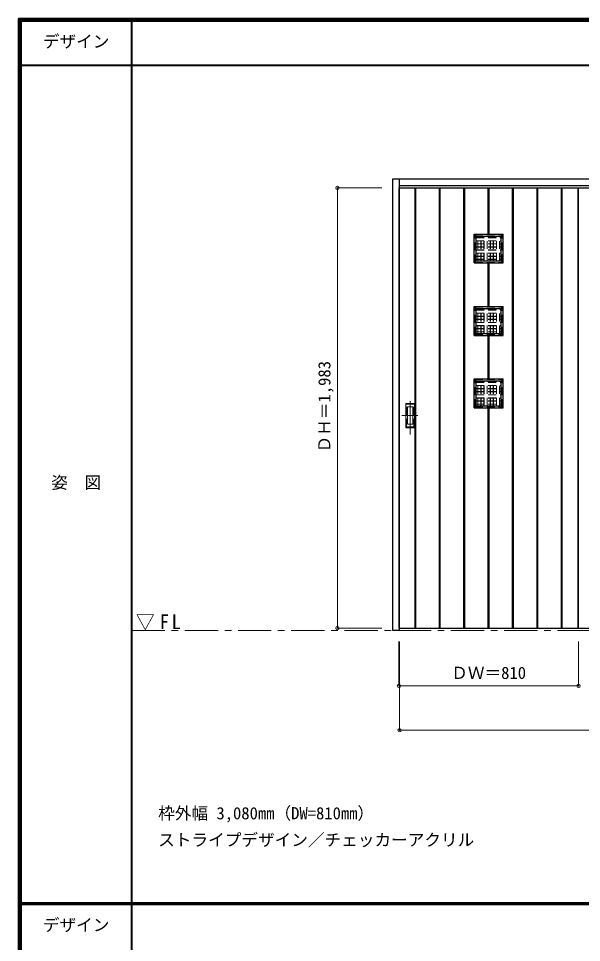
# Model space of a CAD drawing. Units: millimetres, scale not verified. Extents: x -6000 to 5700, y -4307 to 4260.
# Drawn here: x -6000 to -3461, y 12 to 4175 of the extents above; entities that cross this region are included whole.
import ezdxf
from ezdxf.enums import TextEntityAlignment as Align

# ---------------------------------------------------------------- set-up
doc = ezdxf.new("R2010")
doc.units = ezdxf.units.MM
doc.header["$LTSCALE"] = 30
doc.header["$PDMODE"] = 32
doc.header["$PDSIZE"] = 15
doc.linetypes.add('CHAIN1', pattern=[8, 5, -1, 1, -1])
doc.linetypes.add('DASHED1', pattern=[1.8, 1.2, -0.6])
for name, color, linetype, lineweight in [('0-1_通り芯', 7, 'CHAIN1', 18), ('0-2_扉', 3, 'Continuous', 25), ('0-4_枠', 3, 'Continuous', 25), ('0-6_引手', 7, 'Continuous', 18), ('0-B_寸法', 4, 'Continuous', 9), ('0-C_ハッチ', 4, 'DASHED1', 9), ('F-1_枠', 6, 'Continuous', 40)]:
    doc.layers.add(name, color=color, linetype=linetype, lineweight=lineweight)
doc.layers.add('0-A_文字', color=7, linetype='Continuous')
doc.layers.add('F-A_文字', color=7, linetype='Continuous')
doc.styles.add('ＭＳ ゴシック', font='')
doc.styles.get('ＭＳ ゴシック').set_extended_font_data('MS Gothic')

msp = doc.modelspace()

# ---------------------------------------------------------------- linework, layer by layer
at = {"layer": '0-1_通り芯'}
msp.add_line((-5490, 1418), (5690, 1418), dxfattribs=at)
at = {"layer": '0-2_扉', "color": 4, "linetype": 'DASHED1', "lineweight": 9}
for p, q in [((-4285, 3411.5), (-4282, 3411.5)), ((-4285, 1428.5), (-4285, 3411.5)), ((-3553, 3411.5), (-3553, 1428.5)), ((-4282, 1428.5), (-4285, 1428.5))]:
    msp.add_line(p, q, dxfattribs=at)
at = {"layer": '0-2_扉'}
for p, q in [((-4283, 1428.5), (-4283, 3411.5)), ((-4212, 1428.5), (-4212, 3411.5)), ((-4208, 1428.5), (-4208, 3411.5)), ((-4102, 1428.5), (-4102, 3411.5)), ((-4098, 1428.5), (-4098, 3411.5)), ((-3992, 1428.5), (-3992, 3411.5)), ((-3988, 1428.5), (-3988, 3411.5)), ((-3882, 3203.5), (-3882, 3411.5)), ((-3878, 3203.5), (-3878, 3411.5)), ((-3772, 1428.5), (-3772, 3411.5)), ((-3768, 1428.5), (-3768, 3411.5)), ((-3662, 1428.5), (-3662, 3411.5)), ((-3658, 1428.5), (-3658, 3411.5)), ((-3552, 1428.5), (-3552, 3411.5)), ((-3548, 1428.5), (-3548, 3411.5)), ((-3477, 1428.5), (-3477, 3411.5)), ((-3475, 1428.5), (-3475, 3411.5)), ((-3945, 3203.5), (-3815, 3203.5)), ((-3945, 3073.5), (-3945, 3203.5)), ((-3936, 3194.5), (-3945, 3203.5)), ((-3936, 3194.5), (-3824, 3194.5)), ((-3936, 3082.5), (-3936, 3194.5)), ((-3815, 3203.5), (-3824, 3194.5)), ((-3824, 3082.5), (-3824, 3194.5)), ((-3815, 3073.5), (-3815, 3203.5)), ((-3936, 3082.5), (-3945, 3073.5)), ((-3945, 3073.5), (-3815, 3073.5)), ((-3882, 2877.5), (-3882, 3073.5)), ((-3878, 2877.5), (-3878, 3073.5)), ((-3945, 2877.5), (-3815, 2877.5)), ((-3945, 2747.5), (-3945, 2877.5)), ((-3936, 2868.5), (-3945, 2877.5)), ((-3815, 2877.5), (-3824, 2868.5)), ((-3815, 2747.5), (-3815, 2877.5)), ((-3936, 2868.5), (-3824, 2868.5)), ((-3936, 2756.5), (-3936, 2868.5)), ((-3824, 2756.5), (-3824, 2868.5)), ((-3936, 2756.5), (-3945, 2747.5)), ((-3945, 2747.5), (-3815, 2747.5)), ((-3882, 2551.5), (-3882, 2747.5)), ((-3878, 2551.5), (-3878, 2747.5)), ((-3945, 2551.5), (-3815, 2551.5)), ((-3945, 2421.5), (-3945, 2551.5)), ((-3936, 2542.5), (-3945, 2551.5)), ((-3936, 2542.5), (-3824, 2542.5)), ((-3936, 2430.5), (-3936, 2542.5)), ((-3815, 2551.5), (-3824, 2542.5)), ((-3824, 2430.5), (-3824, 2542.5)), ((-3815, 2421.5), (-3815, 2551.5)), ((-3936, 2430.5), (-3945, 2421.5)), ((-3945, 2421.5), (-3815, 2421.5)), ((-3882, 1428.5), (-3882, 2421.5)), ((-3878, 1428.5), (-3878, 2421.5)), ((-4282, 1428.5), (-2011, 1428.5))]:
    msp.add_line(p, q, dxfattribs=at)
at = {"layer": '0-2_扉', "color": 7, "lineweight": 18}
for p, q in [((-4210, 1428.5), (-4210, 3411.5)), ((-4100, 1428.5), (-4100, 3411.5)), ((-3990, 1428.5), (-3990, 3411.5)), ((-3880, 3203.5), (-3880, 3411.5)), ((-3770, 1428.5), (-3770, 3411.5)), ((-3660, 1428.5), (-3660, 3411.5)), ((-3550, 1428.5), (-3550, 3411.5)), ((-3880, 2877.5), (-3880, 3073.5)), ((-3880, 2551.5), (-3880, 2747.5)), ((-3880, 1428.5), (-3880, 2421.5))]:
    msp.add_line(p, q, dxfattribs=at)
at = {"layer": '0-2_扉', "linetype": 'DASHED1'}
for p, q in [((-3943, 3201.5), (-3817, 3201.5)), ((-3943, 3075.5), (-3943, 3201.5)), ((-3943, 2875.5), (-3817, 2875.5)), ((-3943, 2749.5), (-3943, 2875.5)), ((-3943, 2549.5), (-3817, 2549.5)), ((-3943, 2423.5), (-3943, 2549.5))]:
    msp.add_line(p, q, dxfattribs=at)
at = {"layer": '0-2_扉'}
for points in [[(-4282, 3411.5), (-2011, 3411.5), (-2011, 1428.5)], [(-3936, 3082.5), (-3824, 3082.5), (-3815, 3073.5)], [(-3936, 2756.5), (-3824, 2756.5), (-3815, 2747.5)], [(-3936, 2430.5), (-3824, 2430.5), (-3815, 2421.5)]]:
    msp.add_lwpolyline(points, dxfattribs=at)
at = {"layer": '0-2_扉', "linetype": 'DASHED1'}
for points in [[(-3943, 3075.5), (-3817, 3075.5), (-3817, 3201.5)], [(-3943, 2749.5), (-3817, 2749.5), (-3817, 2875.5)], [(-3943, 2423.5), (-3817, 2423.5), (-3817, 2549.5)]]:
    msp.add_lwpolyline(points, dxfattribs=at)
at = {"layer": '0-4_枠'}
for p, q in [((-4282, 1418), (-4282, 3453)), ((-4282, 3423), (-1262, 3423))]:
    msp.add_line(p, q, dxfattribs=at)
for points in [[(-4282, 1418), (-4312, 1418), (-4312, 3453)], [(-4312, 3453), (-1232, 3453), (-1232, 1418)]]:
    msp.add_lwpolyline(points, dxfattribs=at)
at = {"layer": '0-6_引手', "linetype": 'CHAIN1'}
for p, q in [((-4234, 2300.8), (-4234, 2471.6)), ((-4272.1, 2386), (-4199.6, 2386))]:
    msp.add_line(p, q, dxfattribs=at)
at = {"layer": '0-6_引手'}
for p, q in [((-4253, 2441), (-4215, 2441)), ((-4253, 2331), (-4253, 2441)), ((-4246.5, 2425), (-4221.5, 2425)), ((-4246.5, 2347), (-4246.5, 2425)), ((-4221.5, 2347), (-4221.5, 2425)), ((-4215, 2331), (-4215, 2441)), ((-4246.5, 2347), (-4221.5, 2347)), ((-4253, 2331), (-4215, 2331))]:
    msp.add_line(p, q, dxfattribs=at)
at = {"layer": '0-6_引手', "linetype": 'DASHED1'}
for p, q in [((-4218, 2335), (-4218, 2437)), ((-4250, 2335), (-4218, 2335))]:
    msp.add_line(p, q, dxfattribs=at)
msp.add_lwpolyline([(-4250, 2335), (-4250, 2437), (-4218, 2437)], dxfattribs=at)
at = {"layer": '0-B_寸法'}
for p, q in [((-4562, 3411.5), (-4562, 1428.5)), ((-4562, 3411.5), (-4362, 3411.5)), ((-4562, 1428.5), (-4362, 1428.5)), ((-4285, 1168), (-4285, 1368)), ((-4282, 968), (-4282, 1368)), ((-3475, 1168), (-3475, 1368)), ((-4285, 1168), (-3475, 1168)), ((-4282, 968), (-2072, 968))]:
    msp.add_line(p, q, dxfattribs=at)
at = {"layer": '0-B_寸法', "color": 7}
for p in [(-4562, 3411.5), (-4562, 1428.5), (-4285, 1168), (-3475, 1168), (-4282, 968)]:
    msp.add_point(p, dxfattribs=at)
at = {"layer": '0-C_ハッチ'}
for p, q in [((-3936, 3188), (-3824, 3188)), ((-3936, 3187), (-3824, 3187)), ((-3936, 3174), (-3824, 3174)), ((-3936, 3173), (-3824, 3173)), ((-3929.5, 3082.5), (-3929.5, 3194.5)), ((-3928.5, 3082.5), (-3928.5, 3194.5)), ((-3915.5, 3082.5), (-3915.5, 3194.5)), ((-3914.5, 3082.5), (-3914.5, 3194.5)), ((-3901.5, 3082.5), (-3901.5, 3194.5)), ((-3900.5, 3082.5), (-3900.5, 3194.5)), ((-3887.5, 3082.5), (-3887.5, 3194.5)), ((-3886.5, 3082.5), (-3886.5, 3194.5)), ((-3873.5, 3082.5), (-3873.5, 3194.5)), ((-3872.5, 3082.5), (-3872.5, 3194.5)), ((-3859.5, 3082.5), (-3859.5, 3194.5)), ((-3858.5, 3082.5), (-3858.5, 3194.5)), ((-3845.5, 3082.5), (-3845.5, 3194.5)), ((-3844.5, 3082.5), (-3844.5, 3194.5)), ((-3831.5, 3082.5), (-3831.5, 3194.5)), ((-3830.5, 3082.5), (-3830.5, 3194.5)), ((-3936, 3160), (-3824, 3160)), ((-3936, 3159), (-3824, 3159)), ((-3936, 3146), (-3824, 3146)), ((-3936, 3145), (-3824, 3145)), ((-3936, 3132), (-3824, 3132)), ((-3936, 3131), (-3824, 3131)), ((-3936, 3118), (-3824, 3118)), ((-3936, 3117), (-3824, 3117)), ((-3936, 3104), (-3824, 3104)), ((-3936, 3103), (-3824, 3103)), ((-3936, 3090), (-3824, 3090)), ((-3936, 3089), (-3824, 3089)), ((-3936, 2862), (-3824, 2862)), ((-3936, 2861), (-3824, 2861)), ((-3936, 2848), (-3824, 2848)), ((-3936, 2847), (-3824, 2847)), ((-3936, 2834), (-3824, 2834)), ((-3936, 2833), (-3824, 2833)), ((-3929.5, 2756.5), (-3929.5, 2868.5)), ((-3928.5, 2756.5), (-3928.5, 2868.5)), ((-3915.5, 2756.5), (-3915.5, 2868.5)), ((-3914.5, 2756.5), (-3914.5, 2868.5)), ((-3901.5, 2756.5), (-3901.5, 2868.5)), ((-3900.5, 2756.5), (-3900.5, 2868.5)), ((-3887.5, 2756.5), (-3887.5, 2868.5)), ((-3886.5, 2756.5), (-3886.5, 2868.5)), ((-3873.5, 2756.5), (-3873.5, 2868.5)), ((-3872.5, 2756.5), (-3872.5, 2868.5)), ((-3859.5, 2756.5), (-3859.5, 2868.5)), ((-3858.5, 2756.5), (-3858.5, 2868.5)), ((-3845.5, 2756.5), (-3845.5, 2868.5)), ((-3844.5, 2756.5), (-3844.5, 2868.5)), ((-3831.5, 2756.5), (-3831.5, 2868.5)), ((-3830.5, 2756.5), (-3830.5, 2868.5)), ((-3936, 2820), (-3824, 2820)), ((-3936, 2819), (-3824, 2819)), ((-3936, 2806), (-3824, 2806)), ((-3936, 2805), (-3824, 2805)), ((-3936, 2792), (-3824, 2792)), ((-3936, 2791), (-3824, 2791)), ((-3936, 2778), (-3824, 2778)), ((-3936, 2777), (-3824, 2777)), ((-3936, 2764), (-3824, 2764)), ((-3936, 2763), (-3824, 2763)), ((-3929.5, 2430.5), (-3929.5, 2542.5)), ((-3928.5, 2430.5), (-3928.5, 2542.5)), ((-3915.5, 2430.5), (-3915.5, 2542.5)), ((-3914.5, 2430.5), (-3914.5, 2542.5)), ((-3901.5, 2430.5), (-3901.5, 2542.5)), ((-3900.5, 2430.5), (-3900.5, 2542.5)), ((-3887.5, 2430.5), (-3887.5, 2542.5)), ((-3886.5, 2430.5), (-3886.5, 2542.5)), ((-3873.5, 2430.5), (-3873.5, 2542.5)), ((-3872.5, 2430.5), (-3872.5, 2542.5)), ((-3859.5, 2430.5), (-3859.5, 2542.5)), ((-3858.5, 2430.5), (-3858.5, 2542.5)), ((-3845.5, 2430.5), (-3845.5, 2542.5)), ((-3844.5, 2430.5), (-3844.5, 2542.5)), ((-3831.5, 2430.5), (-3831.5, 2542.5)), ((-3830.5, 2430.5), (-3830.5, 2542.5)), ((-3936, 2536), (-3824, 2536)), ((-3936, 2535), (-3824, 2535)), ((-3936, 2522), (-3824, 2522)), ((-3936, 2521), (-3824, 2521)), ((-3936, 2508), (-3824, 2508)), ((-3936, 2507), (-3824, 2507)), ((-3936, 2494), (-3824, 2494)), ((-3936, 2493), (-3824, 2493)), ((-3936, 2480), (-3824, 2480)), ((-3936, 2479), (-3824, 2479)), ((-3936, 2466), (-3824, 2466)), ((-3936, 2465), (-3824, 2465)), ((-3936, 2452), (-3824, 2452)), ((-3936, 2451), (-3824, 2451)), ((-3936, 2438), (-3824, 2438)), ((-3936, 2437), (-3824, 2437))]:
    msp.add_line(p, q, dxfattribs=at)
at = {"layer": 'F-1_枠'}
for p, q in [((-6000, 4175), (5700, 4175)), ((-6000, 4175), (-6000, -4205)), ((-6000, 4170), (5700, 4170)), ((-6000, 4165), (5700, 4165)), ((-5995, 4175), (-5995, -4205)), ((-5990, 4175), (-5990, -4205)), ((-5490, 4175), (-5490, -3790)), ((-6000, 3965), (5700, 3965)), ((-6000, 190.5), (5700, 190.5)), ((-6000, 187.5), (5700, 187.5)), ((-6000, 184.5), (5700, 184.5))]:
    msp.add_line(p, q, dxfattribs=at)

# ---------------------------------------------------------------- texts
at = {"layer": '0-A_文字', "style": 'ＭＳ ゴシック'}
for s, p in [('枠外幅 3,080mm（DW=810mm）', (-5370, 550.5)), ('ストライプデザイン／チェッカーアクリル', (-5370, 430.5))]:
    msp.add_text(s, height=54.99, dxfattribs=at).set_placement(p, align=Align.BOTTOM_LEFT)
at = {"layer": '0-A_文字', "insert": (-5471.2, 1418), "char_height": 65.98, "attachment_point": 7, "style": 'ＭＳ ゴシック'}
msp.add_mtext('\\T1.26;\\W0.95;▽FL', dxfattribs=at)
at = {"layer": '0-B_寸法', "color": 7, "style": 'ＭＳ ゴシック'}
msp.add_text('ＤＨ＝1,983', height=54.99, rotation=90, dxfattribs=at).set_placement((-4577, 2219.8), align=Align.BOTTOM_LEFT)
msp.add_text('ＤＷ＝810', height=54.99, dxfattribs=at).set_placement((-4048.8, 1183), align=Align.BOTTOM_LEFT)
at = {"layer": 'F-A_文字', "style": 'ＭＳ ゴシック'}
for s, p in [('デザイン', (-5890, 4027.5)), ('姿\u3000図', (-5852.5, 2040.2)), ('デザイン', (-5890, 47))]:
    msp.add_text(s, height=54.99, dxfattribs=at).set_placement(p, align=Align.BOTTOM_LEFT)

doc.saveas('drawing.dxf')
